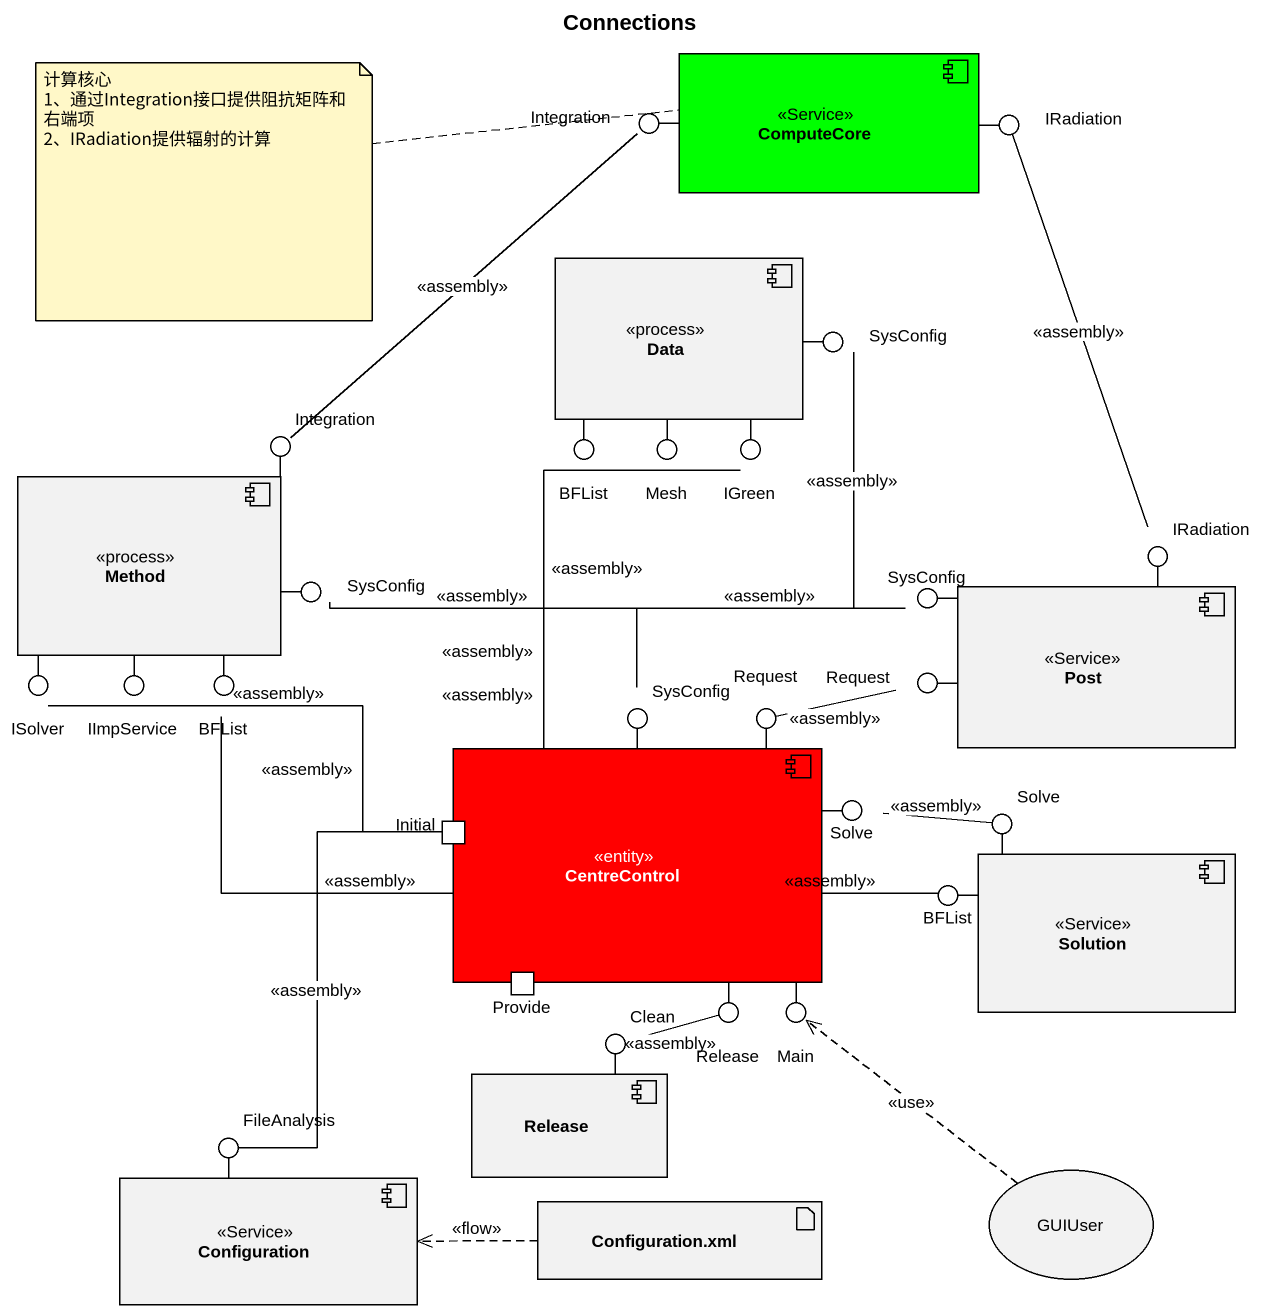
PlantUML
@startuml
title Connections
() Integration
component ComputeCore <<Service>> #00FF00
() IRadiation
component Data <<process>>
() SysConfig
() "Integration" as Integration_2
() BFList
() Mesh
() IGreen
component Method <<process>>
() "IRadiation" as IRadiation_2
() "SysConfig" as SysConfig_2
() "SysConfig" as SysConfig_3
component Post <<Service>>
() ISolver
() IImpService
() "BFList" as BFList_2
() Request
component CentreControl <<entity>> #FF0000 {
  port Initial
  port Provide
}
() "SysConfig" as SysConfig_4 #FF0000
() "Request" as Request_2
() Solve
() "Solve" as Solve_2
() "BFList" as BFList_3
component Solution <<Service>>
() Clean
() Release
() Main #0000FF
component "Release" as Release_2
component Configuration <<Service>>
() FileAnalysis
usecase GUIUser
artifact "Configuration.xml" as Configuration_xml
ComputeCore -left- Integration
ComputeCore -right- IRadiation
Data -right- SysConfig
Method -up- Integration_2
Data -- BFList
Data -- Mesh
Data -- IGreen
Post -up- IRadiation_2
Method -right- SysConfig_2
Post -left- SysConfig_3
Method -- ISolver
Method -- IImpService
Method -- BFList_2
Post -left- Request
CentreControl -up- SysConfig_4
CentreControl -up- Request_2
CentreControl -right- Solve
Solution -up- Solve_2
Solution -left- BFList_3
Release_2 -up- Clean
CentreControl -- Release
CentreControl -- Main
Configuration -up- FileAnalysis
SysConfig -- SysConfig_4 : <<assembly>>
Integration_2 -up- Integration : <<assembly>>
BFList -- Initial : <<assembly>>
Mesh -- Initial : <<assembly>>
IGreen -- Initial : <<assembly>>
IRadiation_2 -up- IRadiation : <<assembly>>
SysConfig_2 -right- SysConfig_4 : <<assembly>>
SysConfig_3 -left- SysConfig_4 : <<assembly>>
ISolver -right- Initial : <<assembly>>
IImpService -right- Initial : <<assembly>>
BFList_2 -- Provide : <<assembly>>
Request_2 -right- Request : <<assembly>>
Initial -- FileAnalysis : <<assembly>>
Solve -right- Solve_2 : <<assembly>>
BFList_3 -left- Provide : <<assembly>>
Release -left- Clean : <<assembly>>
GUIUser .up.> Main : <<use>>
Configuration_xml .left.> Configuration : <<flow>>
note left of ComputeCore
  计算核心
  1、通过Integration接口提供阻抗矩阵和右端项
  2、IRadiation提供辐射的计算
end note
@enduml
